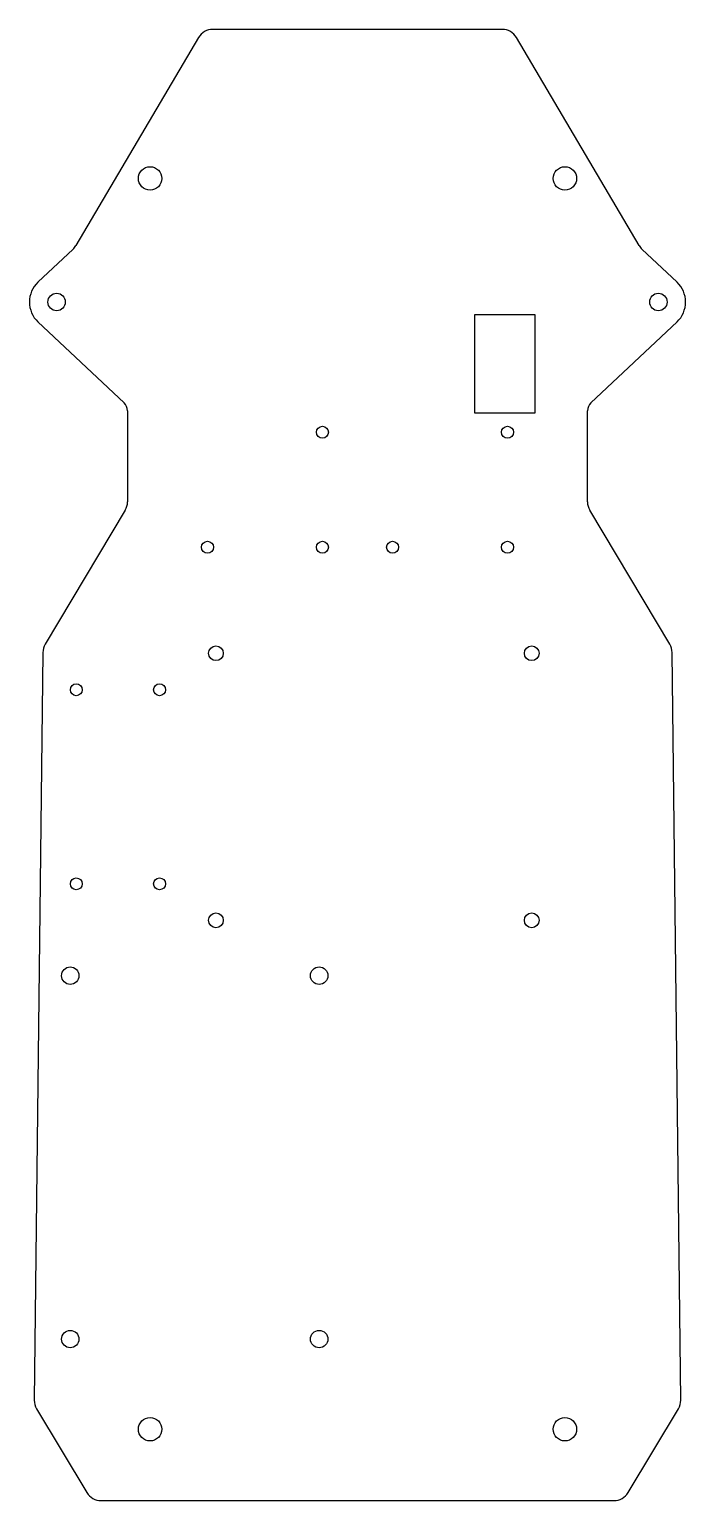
# Model space of a CAD drawing. Header units: metres. Extents: x -60 to 60, y -135 to 135.
import ezdxf

# ---------------------------------------------------------------- set-up
doc = ezdxf.new("R2010")
doc.units = ezdxf.units.M

msp = doc.modelspace()

# ---------------------------------------------------------------- linework, layer by layer
at = {"layer": 'HOLES'}
for centre, radius in [((-38.0916, 107.636), 2.15), ((38.0916, 107.636), 2.15), ((-55.2597, 84.9505), 1.6), ((55.2597, 84.9505), 1.6), ((-6.45, 61.05), 1.1), ((27.55, 61.05), 1.1), ((-27.55, 39.95), 1.1), ((-6.45, 39.95), 1.1), ((6.45, 39.95), 1.1), ((27.55, 39.95), 1.1), ((-26, 20.5), 1.35), ((32, 20.5), 1.35), ((-51.65, 13.8), 1.09), ((-36.35, 13.8), 1.09), ((-51.65, -21.8), 1.09), ((-36.35, -21.8), 1.09), ((-26, -28.5), 1.35), ((32, -28.5), 1.35), ((-52.76, -38.66), 1.6), ((-7.04, -38.66), 1.6), ((-52.76, -105.34), 1.6), ((-7.04, -105.34), 1.6), ((-38.0916, -121.8873), 2.15), ((38.0916, -121.8873), 2.15)]:
    msp.add_circle(centre, radius, dxfattribs=at)
at = {"layer": 'OUTLINE'}
for p, q in [((26.6059, 134.9689), (-26.6059, 134.9689)), ((-29.1899, 133.493), (-51.7168, 95.3004)), ((51.7168, 95.3004), (29.1899, 133.493)), ((-52.2474, 94.6374), (-58.6822, 88.5956)), ((58.6822, 88.5956), (52.2474, 94.6374)), ((-58.6822, 81.3054), (-42.8594, 66.4491)), ((32.6, 82.6), (21.5, 82.6)), ((21.5, 82.6), (21.5, 64.6)), ((32.6, 64.6), (32.6, 82.6)), ((42.8594, 66.4491), (58.6822, 81.3054)), ((-42.2284, 64.9911), (-42.2284, 48.2741)), ((42.2284, 48.2741), (42.2284, 64.9911)), ((21.5, 64.6), (32.6, 64.6)), ((-42.6534, 46.7348), (-57.3537, 22.1434)), ((57.3537, 22.1434), (42.6534, 46.7348)), ((-57.7785, 20.6388), (-59.3646, -116.5367)), ((59.3646, -116.5367), (57.7785, 20.6388)), ((-58.937, -118.1154), (-49.694, -133.5129)), ((49.694, -133.5129), (58.937, -118.1154)), ((-47.1219, -134.9689), (47.1219, -134.9689))]:
    msp.add_line(p, q, dxfattribs=at)
for centre, radius, start, end in [((-26.6058, 131.9688), 3.0001, 90.0013, 149.466), ((26.6058, 131.9688), 3.0001, 30.534, 89.9987), ((-54.3088, 96.831), 3.0102, 313.221, 329.4383), ((54.3088, 96.831), 3.0102, 210.5617, 226.779), ((-55.2595, 84.9505), 5.0002, 133.1973, 179.9994), ((55.2595, 84.9505), 5.0002, 0.0006, 46.8027), ((-55.2595, 84.9505), 5.0002, 180.0006, 226.8027), ((55.2595, 84.9505), 5.0002, 313.1973, 359.9994), ((-44.3075, 64.9568), 2.0794, 0.9445, 45.86), ((44.3075, 64.9568), 2.0794, 134.14, 179.0555), ((-45.2815, 48.2887), 3.0532, 329.4052, 359.7252), ((45.2815, 48.2887), 3.0532, 180.2748, 210.5948), ((-54.7278, 20.5898), 3.0511, 149.3887, 179.079), ((54.7278, 20.5898), 3.0511, 0.921, 30.6113), ((-56.3093, -116.5564), 3.0553, 179.6302, 210.6803), ((56.3093, -116.5564), 3.0553, 329.3197, 0.3698), ((-47.1221, -131.9693), 2.9996, 210.9706, 270.0032), ((47.1221, -131.9693), 2.9996, 269.9968, 329.0294)]:
    msp.add_arc(centre, radius, start, end, dxfattribs=at)

doc.saveas('drawing.dxf')
